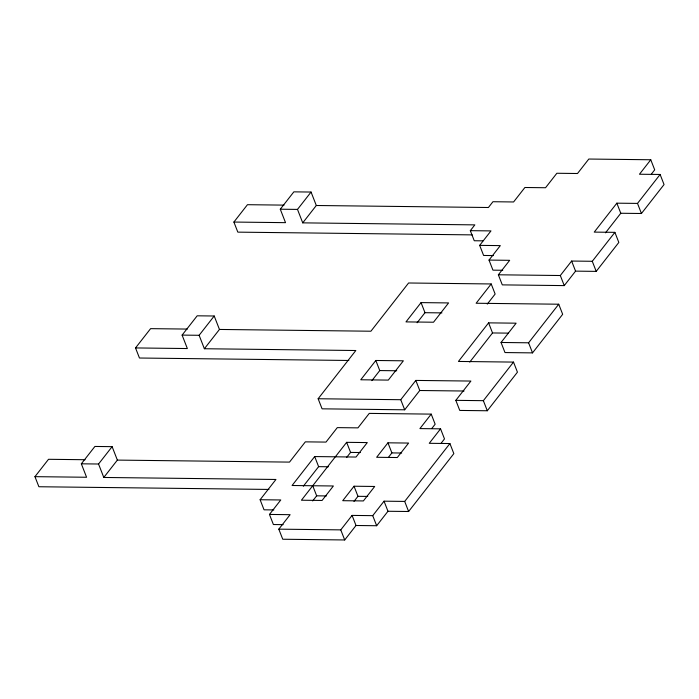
<?xml version="1.0" encoding="UTF-8"?>
<svg xmlns="http://www.w3.org/2000/svg" width="699" height="699" viewBox="0 0 699 699"><rect width="100%" height="100%" fill="white"/><g stroke="black" fill="none" stroke-linecap="round" stroke-linejoin="round"><path stroke-width="1.05" d="M268.975 489.431L38.882 486.74L34.95 476.657L48.519 459.295L85.095 459.724M348.853 360.474L139.459 358.019L135.527 347.936L150.6 328.644L187.315 329.072M472.236 234.881L237.826 232.138L233.894 222.055L247.463 204.693L284.03 205.122M34.95 476.657L86.58 477.26L81.337 463.813L94.907 446.451L112.12 446.652L117.362 460.099L103.793 477.461L98.55 464.014L112.12 446.652M233.894 222.055L285.524 222.658L280.282 209.211L293.851 191.849L311.064 192.05L316.306 205.497L302.737 222.859L297.494 209.412L311.064 192.05M135.527 347.936L187.349 348.548L182.107 335.101L197.188 315.808L214.209 316L219.451 329.447L204.37 348.74L199.128 335.293L214.209 316M464.04 391.021L419.758 390.505L404.686 409.797L322.073 408.828L318.141 398.745L355.826 350.514L204.37 348.74M482.948 240.849L474.254 240.744L470.322 230.661L474.848 224.877L302.737 222.859M273.833 509.929L264.047 509.816L260.115 499.733L275.948 479.47L103.793 477.461M375.826 360.483L360.754 379.775L388.294 380.099L403.367 360.806L375.826 360.483L379.758 370.566L371.894 380.632M421.051 302.606L405.979 321.898L433.511 322.222L448.592 302.929L421.051 302.606L424.983 312.689L417.12 322.755M283.182 524.643L273.396 524.53L269.464 514.438L280.771 499.968L260.115 499.733M314.69 456.561L292.077 485.499L333.379 485.988L322.073 500.458L301.426 500.213L346.652 442.336L367.298 442.581L355.992 457.05L314.69 456.561L318.622 466.652L303.322 486.224M493.38 255.572L483.603 255.458L479.671 245.375L490.978 230.906L470.322 230.661M441.174 443.175L444.494 438.92L440.562 428.837L429.256 443.306L449.911 443.542L453.843 453.625L408.618 511.502L387.971 511.266L376.665 525.735L356.009 525.491L344.703 539.96L282.746 539.235L278.814 529.152L290.12 514.682L269.464 514.438M502.73 270.277L492.944 270.163L489.02 260.08L500.318 245.611L479.671 245.375M312.671 500.938L316.664 495.827L326.442 495.941M346.59 457.53L350.583 452.419L360.361 452.533M318.141 398.745L400.754 399.714L415.826 380.422L470.899 381.06L455.827 400.352L459.759 410.435L487.299 410.759L517.443 372.174L513.512 362.091L458.439 361.444L488.592 322.859L516.124 323.183L501.052 342.475L504.984 352.558L532.524 352.881L562.669 314.297L558.737 304.214L476.124 303.252L491.205 283.96L495.137 294.043L487.273 304.109M605.491 232.828L620.782 213.256L641.437 213.501L664.05 184.562L660.118 174.47L637.505 203.409L616.85 203.173L594.237 232.112L614.893 232.348L618.825 242.439L596.212 271.378L575.557 271.133L564.25 285.603L502.293 284.877L498.361 274.794L509.667 260.325L489.02 260.08M354.035 486.224L342.728 500.694L363.384 500.938L374.69 486.469L354.035 486.224L357.967 496.316L353.974 501.419M387.954 442.817L376.647 457.286L397.303 457.53L408.609 443.061L387.954 442.817L391.886 452.908L388.557 457.163M469.745 362.099L492.524 332.951L508.409 333.135M278.814 529.152L340.771 529.877L352.078 515.408L372.733 515.652L384.039 501.183L404.686 501.419L449.911 443.542M431.825 428.461L435.154 424.206L431.222 414.123L419.916 428.592L440.562 428.837M498.361 274.794L560.318 275.52L571.625 261.05L592.28 261.286L614.893 232.348M651.381 174.103L654.701 169.848L650.769 159.765L639.463 174.234L660.118 174.47M455.827 400.352L483.367 400.676L513.512 362.091M501.052 342.475L528.593 342.798L558.737 304.214M650.769 159.765L588.811 159.04L577.505 173.509L556.85 173.265L545.543 187.734L524.897 187.498L513.59 201.967L492.935 201.723L488.409 207.507L316.306 205.497M280.282 209.211L297.494 209.412M491.205 283.96L408.592 282.99L370.907 331.221L219.451 329.447M424.983 312.689L441.934 312.89M182.107 335.101L199.128 335.293M379.758 370.566L396.709 370.767M431.222 414.123L369.255 413.397L357.958 427.867L337.302 427.622L325.996 442.091L305.341 441.855L289.517 462.109L117.362 460.099M391.886 452.908L401.672 453.022M81.337 463.813L98.55 464.014M318.622 466.652L328.399 466.766M357.967 496.316L367.753 496.43M637.505 203.409L641.437 213.501M616.85 203.173L620.782 213.256M592.28 261.286L596.212 271.378M571.625 261.05L575.557 271.133M560.318 275.52L564.25 285.603M528.593 342.798L532.524 352.881M488.592 322.859L492.524 332.951M483.367 400.676L487.299 410.759M415.826 380.422L419.758 390.505M400.754 399.714L404.686 409.797M404.686 501.419L408.618 511.502M384.039 501.183L387.971 511.266M346.652 442.336L350.583 452.419M372.733 515.652L376.665 525.735M352.078 515.408L356.009 525.491M340.771 529.877L344.703 539.96M312.733 485.744L316.664 495.827"/></g></svg>
